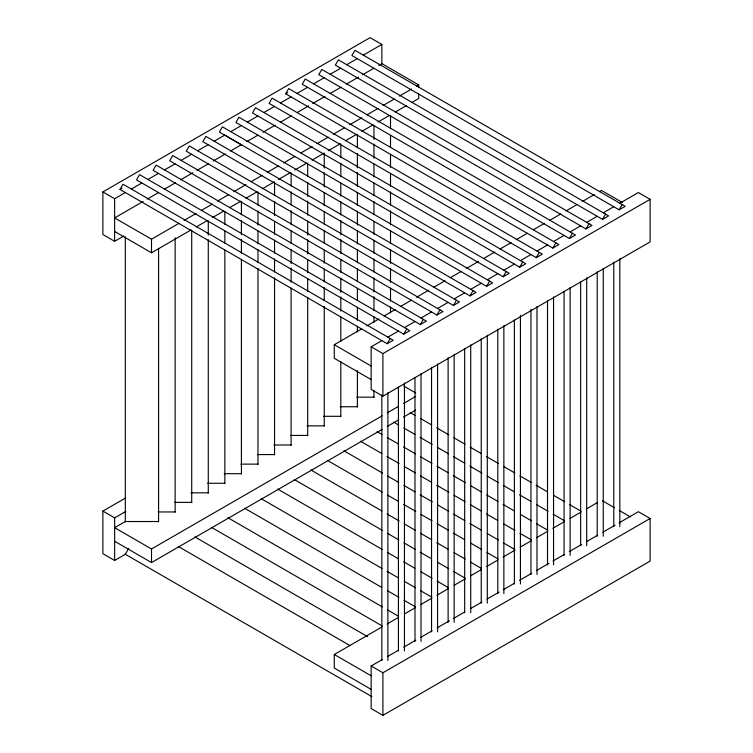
<?xml version="1.0" encoding="UTF-8"?>
<svg xmlns="http://www.w3.org/2000/svg" width="753" height="753" viewBox="0 0 753 753"><rect width="100%" height="100%" fill="white"/><g stroke="black" fill="none" stroke-linecap="round" stroke-linejoin="round"><path stroke-width="1.13" d="M119.981 189.455L123.003 184.212L393.235 340.234L387.193 343.726L119.981 189.455L121.995 188.288M285.651 93.805L288.672 88.572L558.905 244.584L552.853 248.076L285.651 93.805L287.665 92.638M128.763 548.335L125.327 554.293L114.635 560.458L102.879 553.671L102.879 511.099L125.233 498.194M387.193 343.726L390.214 338.483M403.759 334.153L409.801 330.671L139.569 174.649L136.547 179.892L403.759 334.153L406.78 328.92M420.325 324.59L426.367 321.098L156.135 165.086L153.113 170.319L420.325 324.59L423.346 319.357M436.891 315.027L442.933 311.535L172.701 155.523L169.679 160.756L436.891 315.027L439.912 309.794M453.457 305.464L459.499 301.972L189.276 145.96L186.245 151.193L453.457 305.464L456.478 300.231M470.023 295.901L476.065 292.409L205.842 136.397L202.811 141.63L470.023 295.901L473.044 290.658M486.589 286.338L492.631 282.846L222.408 126.824L219.387 132.067L486.589 286.338L489.61 281.095M503.155 276.765L509.207 273.283L238.974 117.261L235.953 122.494L503.155 276.765L506.176 271.532M519.721 267.202L525.773 263.71L255.54 107.698L252.519 112.931L519.721 267.202L522.742 261.969M536.287 257.639L542.339 254.147L272.106 98.135L269.085 103.368L536.287 257.639L539.317 252.406M552.853 248.076L555.883 242.843M569.419 238.513L575.471 235.021L305.238 78.999L302.217 84.242L569.419 238.513L572.449 233.27M585.994 228.95L592.037 225.458L321.804 69.436L318.783 74.679L585.994 228.95L589.015 223.707M602.56 219.377L608.603 215.895L338.37 59.873L335.349 65.106L602.56 219.377L605.581 214.144M619.126 209.814L625.169 206.322L354.936 50.31L351.915 55.543L619.126 209.814L622.147 204.581M123.784 236.009L114.635 241.289L102.879 234.503L102.879 191.921L370.09 37.65L381.846 44.436L381.846 64.005M102.879 191.921L114.635 198.707L125.327 192.542M131.37 189.05L141.893 182.97M147.936 179.478L158.459 173.406M164.502 169.914L175.025 163.843M181.068 160.351L191.591 154.28M197.644 150.788L208.157 144.717M214.21 141.225L224.723 135.145L241.355 144.745M230.776 131.662L241.289 125.582M247.342 122.09L257.865 116.018M263.908 112.526L274.431 106.455M280.474 102.963L290.997 96.892M297.04 93.4L307.563 87.329M313.606 83.837L324.129 77.757M330.172 74.274L340.695 68.194M346.738 64.702L357.261 58.63M363.304 55.138L381.846 44.436M143.089 201.484L114.635 217.909L151.513 239.2L178.941 223.359M147.146 199.14L158.328 192.683M164.418 189.163L175.6 182.715M180.673 179.779L192.872 172.738M196.928 170.394L208.11 163.947M213.193 161.01L225.382 153.97M230.465 151.033L241.638 144.585M246.72 141.649L257.893 135.201M262.976 132.264L275.165 125.224M280.248 122.297L291.42 115.84M297.52 112.319L308.692 105.872M312.759 103.528L324.948 96.488M330.03 93.551L341.203 87.103M346.286 84.167L358.475 77.126M362.541 74.782L373.714 68.325M378.797 65.398L381.846 63.638L418.715 84.929L418.715 87.188M184.024 220.422L196.213 213.391M201.296 210.454L212.468 204.007M217.551 201.07L228.724 194.613M233.806 191.686L245.996 184.645M251.078 181.708L262.251 175.261M267.334 172.324L278.516 165.876M283.589 162.94L294.771 156.492M300.861 152.972L312.043 146.515M317.117 143.588L328.299 137.131M333.372 134.203L344.554 127.746M349.627 124.81L361.826 117.779M366.899 114.842L378.081 108.394M383.155 105.458L394.337 99.001M399.419 96.073L411.609 89.033M416.691 86.096L418.715 84.929M114.635 231.482L151.513 252.773L191.14 229.9M196.213 226.964L207.395 220.507M212.468 217.579L223.65 211.122M229.74 207.602L240.922 201.155M245.996 198.218L257.178 191.77M262.251 188.834L274.45 181.793M278.516 179.449L290.705 172.409M294.771 170.065L306.96 163.024M312.043 160.097L324.232 153.057M328.299 150.704L340.488 143.672M345.571 140.736L356.743 134.288M361.826 131.351L372.999 124.894M378.081 121.967L389.254 115.51M395.353 111.99L406.526 105.542M411.609 102.606L418.715 98.502L418.715 93.974M371.154 379.587L334.285 358.296L334.285 344.714L361.713 328.882M366.796 325.945L378.985 318.905M384.068 315.978L395.24 309.521M400.323 306.593L411.496 300.136M416.578 297.209L428.768 290.169M433.85 287.232L445.023 280.784M450.106 277.848L461.278 271.4M466.361 268.463L478.55 261.423M483.633 258.486L494.806 252.039M499.888 249.102L511.061 242.654M516.144 239.718L527.316 233.27M533.416 229.75L544.588 223.293M549.671 220.365L560.844 213.908M565.927 210.981L577.109 204.524M582.182 201.597L594.381 194.556M599.454 191.62L601.487 190.443L622.42 202.529M619.823 203.244L638.365 192.542L650.121 199.329L650.121 241.901L382.91 396.172L371.154 389.386L371.154 346.804L381.846 340.638M387.889 337.146L398.412 331.075M404.455 327.583L414.978 321.512M421.021 318.02L431.544 311.94M437.587 308.448L448.11 302.377M454.153 298.885L464.676 292.813M470.729 289.321L481.242 283.25M487.295 279.758L497.808 273.687M503.861 270.195L514.374 264.115M520.427 260.632L530.95 254.552M536.993 251.06L547.516 244.989M553.559 241.497L564.082 235.425M570.125 231.933L580.648 225.862M586.691 222.37L597.214 216.299M603.257 212.807L613.78 206.727M371.154 346.804L382.91 353.599L650.121 199.329M102.879 511.099L114.635 517.885L125.817 511.428M158.582 521.518L125.327 521.518L114.635 527.684L151.513 548.975L382.148 415.825M387.221 412.889L398.403 406.441M403.476 403.504L415.675 396.464M114.635 541.266L151.513 562.557L382.148 429.398M387.221 426.462L398.403 420.014M403.476 417.077L415.675 410.046M371.154 689.362L334.285 668.071L334.285 654.498L382.035 626.929M387.117 623.992L398.29 617.545M404.389 614.024L415.562 607.567M420.645 604.64L431.817 598.183M436.9 595.256L448.073 588.799M454.172 585.279L465.345 578.831M470.427 575.894L481.6 569.447M486.683 566.51L497.855 560.063M502.938 557.126L515.127 550.085M520.21 547.158L531.383 540.701M536.465 537.764L547.638 531.317M552.721 528.38L563.893 521.933M569.993 518.412L581.165 511.955M586.248 509.028L597.421 502.571M619.06 522.855L638.365 511.711L650.121 518.497L650.121 561.079L382.91 715.35L371.154 708.564L371.154 665.981L382.336 659.534M387.409 656.597L398.591 650.15M403.664 647.213L415.863 640.172M420.936 637.245L432.118 630.788M437.192 627.851L449.39 620.82M453.447 618.467L464.629 612.02M470.719 608.499L481.901 602.042M486.984 599.115L499.173 592.074M503.239 589.731L514.412 583.274M519.495 580.347L531.684 573.306M536.767 570.369L548.956 563.329M553.022 560.985L564.195 554.537M569.277 551.601L581.467 544.56M586.549 541.623L597.722 535.176M602.805 532.239L614.994 525.208M371.154 665.981L382.91 672.768L650.121 518.497M356.753 397.17L373.949 397.17M340.177 406.742L357.383 406.742M323.611 416.305L340.817 416.305M307.045 425.869L324.251 425.869M290.479 435.432L307.685 435.432M273.913 444.995L291.11 444.995M257.347 454.567L274.544 454.567M240.781 464.13L257.978 464.13M224.215 473.693L241.412 473.693M207.649 483.257L224.846 483.257M191.083 492.82L208.28 492.82M174.517 502.383L191.714 502.383M157.942 511.955L175.148 511.955M334.285 344.714L371.154 366.005M403.768 386.073L415.731 392.981M602.485 500.801L614.448 507.71M619.427 510.581L630.393 516.916M410.197 412.55L415.279 415.487M420.334 418.404L431.535 424.871M436.618 427.798L448.807 434.839M453.861 437.757L465.062 444.223M470.117 447.141L481.318 453.607M486.372 456.525L498.59 463.584M503.644 466.502L514.845 472.969M519.899 475.887L531.1 482.353M536.155 485.271L547.356 491.737M553.427 495.248L564.628 501.714M569.682 504.632L580.883 511.099M393.631 422.113L398.714 425.05M403.768 427.968L414.969 434.434M420.052 437.371L432.241 444.402M437.295 447.32L448.496 453.786M453.551 456.713L464.752 463.18M469.806 466.098L482.024 473.148M487.078 476.065L498.279 482.532M503.333 485.45L514.534 491.916M519.589 494.834L530.79 501.3M536.861 504.811L548.062 511.278M553.116 514.195L564.317 520.662M377.065 431.676L382.148 434.613M387.202 437.531L398.403 443.997M403.486 446.934L415.675 453.974M420.729 456.892L431.93 463.359M436.985 466.276L448.186 472.743M453.24 475.661L465.458 482.711M470.512 485.629L481.713 492.095M486.767 495.013L497.968 501.479M503.023 504.397L514.224 510.873M520.295 514.374L531.496 520.841M536.55 523.759L547.751 530.225M360.499 441.249L381.837 453.56M386.92 456.497L399.109 463.537M404.163 466.455L415.364 472.922M420.419 475.84L431.62 482.306M436.674 485.224L448.892 492.274M453.946 495.192L465.147 501.658M470.201 504.585L481.402 511.052M486.457 513.97L497.658 520.436M503.729 523.937L514.93 530.404M519.984 533.322L531.185 539.788M343.933 450.812L382.543 473.1M387.597 476.018L398.798 482.485M403.853 485.403L415.054 491.869M420.108 494.787L432.326 501.846M437.38 504.764L448.581 511.231M453.635 514.148L464.836 520.615M469.891 523.533L481.092 529.999M487.163 533.5L498.364 539.967M503.418 542.885L514.619 549.351M327.367 460.375L382.232 492.048M387.287 494.966L398.488 501.432M403.542 504.35L415.76 511.409M420.814 514.327L432.015 520.794M437.069 523.712L448.27 530.178M453.325 533.096L464.526 539.562M470.597 543.064L481.798 549.53M486.852 552.457L498.053 558.924M310.801 469.938L381.922 510.995M386.976 513.923L399.194 520.972M404.248 523.89L415.449 530.357M420.503 533.275L431.704 539.741M436.759 542.659L447.96 549.125M454.031 552.636L465.232 559.102M470.286 562.02L481.487 568.487M294.235 479.501L382.628 530.536M387.682 533.453L398.883 539.92M403.937 542.838L415.138 549.304M420.193 552.222L431.394 558.688M437.465 562.199L448.666 568.666M453.72 571.583L464.921 578.05M277.669 489.064L382.317 549.483M387.371 552.401L398.572 558.867M403.627 561.794L414.828 568.261M420.899 571.762L432.1 578.229M437.154 581.147L448.355 587.613M261.103 498.637L382.006 568.44M387.061 571.358L398.262 577.824M404.333 581.325L415.534 587.792M420.588 590.71L431.789 597.176M244.527 508.2L381.696 587.387M387.767 590.889L398.958 597.355M404.022 600.273L415.223 606.739M227.961 517.763L382.392 606.927M387.447 609.845L398.648 616.312M211.395 527.326L382.082 625.875M194.829 536.889L367.549 636.614M178.263 546.462L349.966 645.585M334.285 654.498L371.154 675.789M125.036 554.123L371.944 696.676M619.823 258.712L619.823 526.629M613.78 262.232L613.78 526.676M603.257 268.284L603.257 536.192M597.214 271.805L597.214 536.24M586.691 277.848L586.691 545.756M580.648 281.791L580.648 545.803M570.125 287.411L570.125 555.319M564.082 291.355L564.082 555.366M553.559 296.974L553.559 564.891M547.516 300.494L547.516 564.929M536.993 306.537L536.993 574.454M530.95 309.314L530.95 574.501M520.427 315.356L520.427 584.017M514.374 320.053L514.374 584.064M503.861 325.673L503.861 593.58M497.808 329.193L497.808 593.628M487.295 335.236L487.295 603.144M481.242 338.756L481.242 603.191M470.729 344.799L470.729 612.716M464.676 348.743L464.676 612.754M454.153 354.362L454.153 622.279M448.11 357.882L448.11 622.326M437.587 363.925L437.587 631.842M431.544 367.445L431.544 631.889M421.021 373.497L421.021 641.405M414.978 377.441L414.978 641.452M404.455 383.061L404.455 650.969M398.412 387.004L398.412 651.016M390.515 115.736L390.515 128.669M390.515 135.681L390.515 147.447M390.515 154.45L390.515 167.382M390.515 173.228L390.515 186.16M390.515 191.996L390.515 204.929M390.515 210.765L390.515 224.874M390.515 230.71L390.515 243.643M390.515 249.478L390.515 263.588M390.515 268.247L390.515 282.356M390.515 288.192L390.515 301.125M390.515 306.97L390.515 312.834M387.889 392.624L387.889 660.532M382.91 353.599L382.91 396.172M382.91 672.768L382.91 715.35M381.846 394.967L381.846 660.579M373.949 125.299L373.949 139.409M373.949 144.077L373.949 158.177M373.949 164.013L373.949 176.955M373.949 182.791L373.949 195.724M373.949 201.559L373.949 214.492M373.949 221.504L373.949 234.437M373.949 240.273L373.949 253.206M373.949 259.041L373.949 271.974M373.949 277.819L373.949 291.919M373.949 296.588L373.949 310.697M373.949 316.533L373.949 322.425M373.949 390.44L373.949 397.48M357.383 134.872L357.383 147.804M357.383 153.64L357.383 167.75M357.383 172.409L357.383 186.518M357.383 192.354L357.383 205.287M357.383 211.122L357.383 225.232M357.383 231.067L357.383 244M357.383 249.836L357.383 262.769M357.383 268.614L357.383 281.547M357.383 288.55L357.383 300.315M357.383 307.328L357.383 320.26M357.383 326.096L357.383 331.988M357.383 370.674L357.383 407.044M340.817 144.435L340.817 157.368M340.817 163.203L340.817 176.136M340.817 183.148L340.817 196.081M340.817 201.917L340.817 214.85M340.817 220.685L340.817 234.795M340.817 239.463L340.817 253.563M340.817 259.399L340.817 272.341M340.817 278.177L340.817 292.277M340.817 296.946L340.817 311.055M340.817 316.891L340.817 341.523M340.817 361.468L340.817 416.607M324.251 153.998L324.251 168.107M324.251 172.766L324.251 186.876M324.251 192.712L324.251 205.644M324.251 211.48L324.251 224.413M324.251 230.258L324.251 243.191M324.251 250.194L324.251 263.126M324.251 268.972L324.251 281.904M324.251 287.74L324.251 300.673M324.251 306.509L324.251 426.17M307.685 163.561L307.685 176.494M307.685 182.33L307.685 196.439M307.685 201.107L307.685 215.207M307.685 221.043L307.685 235.124M307.685 239.821L307.685 253.921M307.685 259.766L307.685 272.699M307.685 278.535L307.685 291.467M307.685 297.303L307.685 435.742M291.11 173.124L291.11 186.057M291.11 191.893L291.11 204.835M291.11 210.671L291.11 224.771M291.11 230.616L291.11 243.548M291.11 249.384L291.11 263.494M291.11 268.153L291.11 282.262M291.11 288.098L291.11 445.305M274.544 182.687L274.544 195.629M274.544 201.465L274.544 215.537M274.544 221.41L274.544 234.343M274.544 240.179L274.544 253.112M274.544 258.947L274.544 271.88M274.544 277.716L274.544 454.868M257.978 192.26L257.978 205.192M257.978 211.028L257.978 225.138M257.978 230.973L257.978 243.906M257.978 249.742L257.978 262.675M257.978 268.51L257.978 464.432M241.412 201.823L241.412 214.756M241.412 220.591L241.412 234.701M241.412 239.36L241.412 253.469M241.412 259.305L241.412 473.995M224.846 211.386L224.846 224.319M224.846 231.331L224.846 243.087M224.846 250.1L224.846 483.558M208.28 220.949L208.28 235.058M208.28 239.718L208.28 493.13M191.714 230.512L191.714 502.693M175.148 237.76L175.148 512.256M158.582 248.471L158.582 521.82M151.513 239.2L151.513 252.773M151.513 548.975L151.513 562.557M125.327 236.743L125.327 521.82M114.635 198.707L114.635 241.289M114.635 517.885L114.635 560.458"/></g></svg>
